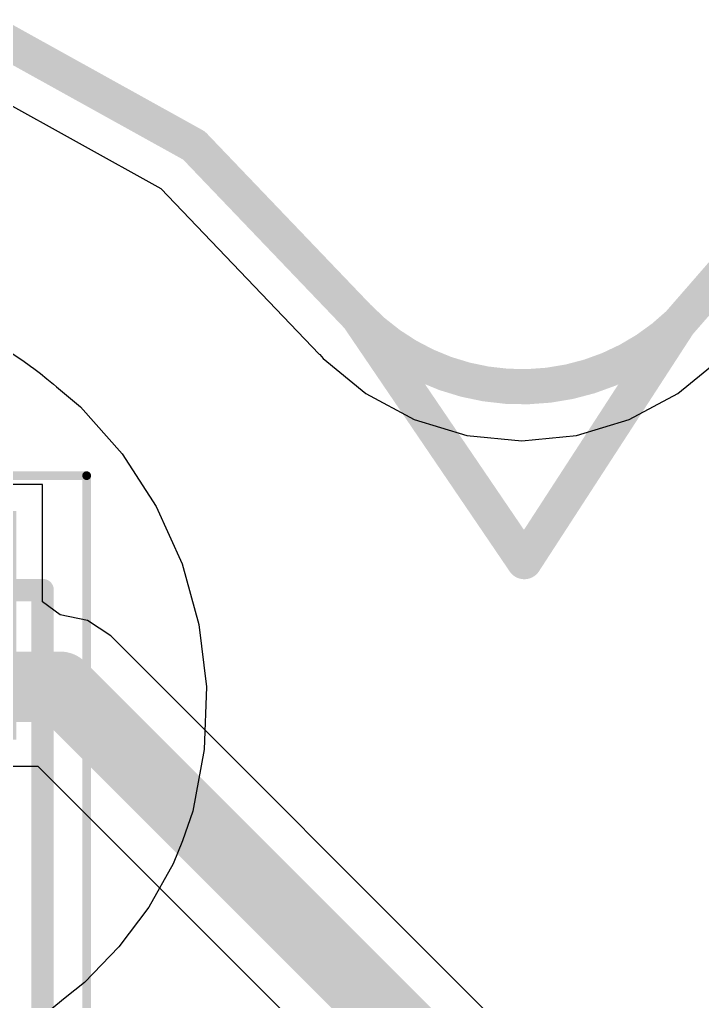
# Model space of a CAD drawing. Header units: inches. Extents: x -30 to 118, y 20 to 51.
# Drawn here: x 75.47 to 79.35, y 45.16 to 50.74 of the extents above; entities that cross this region are included whole.
import ezdxf

# ---------------------------------------------------------------- set-up
doc = ezdxf.new("R2010")
doc.units = ezdxf.units.IN
for name, color, linetype in [('Bottom 3D Body', 216, 'Continuous'), ('Bottom Courtyard', 56, 'Continuous'), ('Bottom Layer', 5, 'Continuous'), ('Bottom Overlay', 54, 'Continuous'), ('Bottom Paste', 16, 'Continuous'), ('Bottom Solder', 6, 'Continuous'), ('Keep-Out Layer', 6, 'Continuous'), ('Mechanical 1', 6, 'Continuous'), ('Top Layer', 1, 'Continuous'), ('Top Overlay', 2, 'Continuous')]:
    doc.layers.add(name, color=color, linetype=linetype)

# ---------------------------------------------------------------- blocks, each defined once
blk = doc.blocks.new('TRIM_TC33X_2_103E_B_601')
at = {"layer": 'Bottom Layer'}
for points in [[(-2.4, 1.6), (-1.2, 1.6), (-1.2, 0.4), (-2.4, 0.4)], [(0.7, -0.8), (0.7, 0.8), (2.2, 0.8), (2.2, -0.8)], [(-2.4, -0.4), (-1.2, -0.4), (-1.2, -1.6), (-2.4, -1.6)]]:
    blk.add_hatch(color=5, dxfattribs=at).paths.add_polyline_path(points)
at = {"layer": 'Bottom Paste'}
for points in [[(-2.4, 1.6), (-1.2, 1.6), (-1.2, 0.4), (-2.4, 0.4)], [(0.7, -0.8), (0.7, 0.8), (2.2, 0.8), (2.2, -0.8)], [(-2.4, -0.4), (-1.2, -0.4), (-1.2, -1.6), (-2.4, -1.6)]]:
    blk.add_hatch(color=16, dxfattribs=at).paths.add_polyline_path(points)
at = {"layer": 'Bottom Solder'}
for points in [[(-2.45, 1.65), (-1.15, 1.65), (-1.15, 0.35), (-2.45, 0.35)], [(0.65, -0.85), (0.65, 0.85), (2.25, 0.85), (2.25, -0.85)], [(-2.45, -0.35), (-1.15, -0.35), (-1.15, -1.65), (-2.45, -1.65)]]:
    blk.add_hatch(color=6, dxfattribs=at).paths.add_polyline_path(points)
at = {"layer": 'Bottom 3D Body'}
for points in [[(-2, -1.8, 0.127, 0.127, 0), (-2, 1.8, 0.127, 0.127, 0)], [(1.8, 1.8, 0.127, 0.127, 0), (-2, 1.8, 0.127, 0.127, 0)], [(1.8, -1.8, 0.127, 0.127, 0), (1.8, 1.8, 0.127, 0.127, 0)], [(1.8, -1.8, 0.127, 0.127, 0), (-2, -1.8, 0.127, 0.127, 0)]]:
    blk.add_lwpolyline(points, format="xyseb", dxfattribs=at)
for points in [[(-2.0318, 1.8, 0.0635, 0.0635, 1), (-1.9683, 1.8, 0.0635, 0.0635, 1)], [(-2.0318, 1.8, 0.0635, 0.0635, 1), (-1.9683, 1.8, 0.0635, 0.0635, 1)], [(1.7682, 1.8, 0.0635, 0.0635, 1), (1.8317, 1.8, 0.0635, 0.0635, 1)], [(1.7682, 1.8, 0.0635, 0.0635, 1), (1.8317, 1.8, 0.0635, 0.0635, 1)], [(-2.8257, -1.558, 0.24, 0.24, 1), (-3.0657, -1.558, 0.24, 0.24, 1)], [(-3.1257, -1.558, 0.12, 0.12, 1), (-3.0057, -1.558, 0.12, 0.12, 1)], [(-2.8857, -1.558, 0.12, 0.12, 1), (-2.7657, -1.558, 0.12, 0.12, 1)], [(-2.0318, -1.8, 0.0635, 0.0635, 1), (-1.9683, -1.8, 0.0635, 0.0635, 1)], [(-2.0318, -1.8, 0.0635, 0.0635, 1), (-1.9683, -1.8, 0.0635, 0.0635, 1)], [(1.7682, -1.8, 0.0635, 0.0635, 1), (1.8317, -1.8, 0.0635, 0.0635, 1)], [(1.7682, -1.8, 0.0635, 0.0635, 1), (1.8317, -1.8, 0.0635, 0.0635, 1)]]:
    blk.add_lwpolyline(points, format="xyseb", close=True, dxfattribs=at)
at = {"layer": 'Bottom Courtyard'}
for points in [[(-2.65, -2.05, 0.05, 0.05, 0), (-2.65, 2.05, 0.05, 0.05, 0)], [(2.45, 2.05, 0.05, 0.05, 0), (-2.65, 2.05, 0.05, 0.05, 0)], [(2.45, -2.05, 0.05, 0.05, 0), (2.45, 2.05, 0.05, 0.05, 0)], [(2.45, -2.05, 0.05, 0.05, 0), (-2.65, -2.05, 0.05, 0.05, 0)]]:
    blk.add_lwpolyline(points, format="xyseb", dxfattribs=at)
for points in [[(-2.6625, 2.05, 0.025, 0.025, 1), (-2.6375, 2.05, 0.025, 0.025, 1)], [(-2.6625, 2.05, 0.025, 0.025, 1), (-2.6375, 2.05, 0.025, 0.025, 1)], [(2.4375, 2.05, 0.025, 0.025, 1), (2.4625, 2.05, 0.025, 0.025, 1)], [(2.4375, 2.05, 0.025, 0.025, 1), (2.4625, 2.05, 0.025, 0.025, 1)], [(-2.6625, -2.05, 0.025, 0.025, 1), (-2.6375, -2.05, 0.025, 0.025, 1)], [(-2.6625, -2.05, 0.025, 0.025, 1), (-2.6375, -2.05, 0.025, 0.025, 1)], [(2.4375, -2.05, 0.025, 0.025, 1), (2.4625, -2.05, 0.025, 0.025, 1)], [(2.4375, -2.05, 0.025, 0.025, 1), (2.4625, -2.05, 0.025, 0.025, 1)]]:
    blk.add_lwpolyline(points, format="xyseb", close=True, dxfattribs=at)
at = {"layer": 'Bottom Overlay'}
for points in [[(1.8, 1.8, 0.127, 0.127, 0), (-0.85, 1.8, 0.127, 0.127, 0)], [(1.8, 1.2, 0.127, 0.127, 0), (1.8, 1.8, 0.127, 0.127, 0)], [(1.8, -1.8, 0.127, 0.127, 0), (1.8, -1.2, 0.127, 0.127, 0)], [(1.8, -1.8, 0.127, 0.127, 0), (-0.85, -1.8, 0.127, 0.127, 0)]]:
    blk.add_lwpolyline(points, format="xyseb", dxfattribs=at)
for points in [[(-0.8818, 1.8, 0.0635, 0.0635, 1), (-0.8183, 1.8, 0.0635, 0.0635, 1)], [(1.7682, 1.8, 0.0635, 0.0635, 1), (1.8317, 1.8, 0.0635, 0.0635, 1)], [(1.7682, 1.8, 0.0635, 0.0635, 1), (1.8317, 1.8, 0.0635, 0.0635, 1)], [(1.7682, 1.2, 0.0635, 0.0635, 1), (1.8317, 1.2, 0.0635, 0.0635, 1)], [(1.7682, -1.2, 0.0635, 0.0635, 1), (1.8317, -1.2, 0.0635, 0.0635, 1)], [(-2.8257, -1.558, 0.24, 0.24, 1), (-3.0657, -1.558, 0.24, 0.24, 1)], [(-3.1257, -1.558, 0.12, 0.12, 1), (-3.0057, -1.558, 0.12, 0.12, 1)], [(-2.8857, -1.558, 0.12, 0.12, 1), (-2.7657, -1.558, 0.12, 0.12, 1)], [(-0.8818, -1.8, 0.0635, 0.0635, 1), (-0.8183, -1.8, 0.0635, 0.0635, 1)], [(1.7682, -1.8, 0.0635, 0.0635, 1), (1.8317, -1.8, 0.0635, 0.0635, 1)], [(1.7682, -1.8, 0.0635, 0.0635, 1), (1.8317, -1.8, 0.0635, 0.0635, 1)]]:
    blk.add_lwpolyline(points, format="xyseb", close=True, dxfattribs=at)

msp = doc.modelspace()

# ---------------------------------------------------------------- linework, layer by layer
at = {"layer": 'Bottom Layer'}
for p, q in [((75.2384, 50.3533), (76.2712, 49.7806)), ((76.2712, 49.7806), (77.1715, 48.8399)), ((77.1715, 48.8399), (77.1749, 48.8375)), ((77.1749, 48.8375), (77.1936, 48.8147)), ((77.1936, 48.8147), (77.4355, 48.6162)), ((79.2091, 48.6162), (79.4253, 48.7936)), ((77.4355, 48.6162), (77.7114, 48.4687)), ((78.9331, 48.4687), (79.2091, 48.6162)), ((77.7114, 48.4687), (78.0109, 48.3779)), ((78.6337, 48.3779), (78.9331, 48.4687)), ((78.0109, 48.3779), (78.3223, 48.3472)), ((78.3223, 48.3472), (78.6337, 48.3779)), ((75.6, 48.1), (74, 48.1)), ((75.6, 47.4334), (75.6, 48.1)), ((75.6993, 47.3586), (75.6, 47.4334)), ((75.8553, 47.3275), (75.6993, 47.3586)), ((75.9876, 47.2391), (75.8553, 47.3275)), ((81.8268, 41.4), (75.9876, 47.2391)), ((74.5768, 46.5), (75.5732, 46.5)), ((75.5732, 46.5), (80.6059, 41.4673))]:
    msp.add_line(p, q, dxfattribs=at)
for points in [[(75.1493, 46.9507, 0.4, 0.4, 0), (75.6993, 46.9507, 0.4, 0.4, 0)], [(75.6993, 46.9507, 0.4, 0.4, 0), (81.9, 40.75, 0.4, 0.4, 0)]]:
    msp.add_lwpolyline(points, format="xyseb", dxfattribs=at)
msp.add_lwpolyline([(75.5993, 46.9507, 0.2, 0.2, 1), (75.7993, 46.9507, 0.2, 0.2, 1)], format="xyseb", close=True, dxfattribs=at)
msp.add_lwpolyline([(75.5993, 46.9507, 0.2, 0.2, 1), (75.7993, 46.9507, 0.2, 0.2, 1)], format="xyseb", close=True, dxfattribs=at)
at = {"layer": 'Keep-Out Layer'}
for points in [[(75.3507, 50.6408, 0.2, 0.2, 0), (76.4601, 50.0256, 0.2, 0.2, 0)], [(76.4601, 50.0256, 0.2, 0.2, 0), (77.3924, 49.0514, 0.2, 0.2, 0)], [(79.2143, 49.0136, 0.2, 0.2, 0), (79.9848, 49.8984, 0.2, 0.2, 0)], [(79.2143, 49.0136, 0.2, 0.2, -0.414214), (77.3924, 49.0514, 0.2, 0.2, 0)]]:
    msp.add_lwpolyline(points, format="xyseb", dxfattribs=at)
for points in [[(76.4101, 50.0256, 0.1, 0.1, 1), (76.5101, 50.0256, 0.1, 0.1, 1)], [(76.4101, 50.0256, 0.1, 0.1, 1), (76.5101, 50.0256, 0.1, 0.1, 1)], [(77.3424, 49.0514, 0.1, 0.1, 1), (77.4424, 49.0514, 0.1, 0.1, 1)], [(77.3424, 49.0514, 0.1, 0.1, 1), (77.4424, 49.0514, 0.1, 0.1, 1)], [(79.1643, 49.0136, 0.1, 0.1, 1), (79.2643, 49.0136, 0.1, 0.1, 1)], [(79.1643, 49.0136, 0.1, 0.1, 1), (79.2643, 49.0136, 0.1, 0.1, 1)]]:
    msp.add_lwpolyline(points, format="xyseb", close=True, dxfattribs=at)
at = {"layer": 'Mechanical 1'}
for points in [[(75.3507, 50.6408, 0.2, 0.2, 0), (76.4601, 50.0256, 0.2, 0.2, 0)], [(76.4601, 50.0256, 0.2, 0.2, 0), (77.3924, 49.0514, 0.2, 0.2, 0)], [(79.2143, 49.0136, 0.2, 0.2, 0), (79.9848, 49.8984, 0.2, 0.2, 0)], [(77.3924, 49.0514, 0.2, 0.2, 0), (78.3368, 47.6615, 0.2, 0.2, 0)], [(78.3368, 47.6615, 0.2, 0.2, 0), (79.1957, 48.9848, 0.2, 0.2, 0)], [(79.1957, 48.9848, 0.2, 0.2, 0), (79.2143, 49.0136, 0.2, 0.2, 0)]]:
    msp.add_lwpolyline(points, format="xyseb", dxfattribs=at)
for points in [[(76.4101, 50.0256, 0.1, 0.1, 1), (76.5101, 50.0256, 0.1, 0.1, 1)], [(76.4101, 50.0256, 0.1, 0.1, 1), (76.5101, 50.0256, 0.1, 0.1, 1)], [(77.3424, 49.0514, 0.1, 0.1, 1), (77.4424, 49.0514, 0.1, 0.1, 1)], [(77.3424, 49.0514, 0.1, 0.1, 1), (77.4424, 49.0514, 0.1, 0.1, 1)], [(79.1457, 48.9848, 0.1, 0.1, 1), (79.2457, 48.9848, 0.1, 0.1, 1)], [(79.1457, 48.9848, 0.1, 0.1, 1), (79.2457, 48.9848, 0.1, 0.1, 1)], [(79.1643, 49.0136, 0.1, 0.1, 1), (79.2643, 49.0136, 0.1, 0.1, 1)], [(79.1643, 49.0136, 0.1, 0.1, 1), (79.2643, 49.0136, 0.1, 0.1, 1)], [(78.2868, 47.6615, 0.1, 0.1, 1), (78.3868, 47.6615, 0.1, 0.1, 1)], [(78.2868, 47.6615, 0.1, 0.1, 1), (78.3868, 47.6615, 0.1, 0.1, 1)]]:
    msp.add_lwpolyline(points, format="xyseb", close=True, dxfattribs=at)
at = {"layer": 'Top Layer'}
for p, q in [((75.2384, 50.3533), (76.2712, 49.7806)), ((76.2712, 49.7806), (77.1715, 48.8399)), ((77.1715, 48.8399), (77.1749, 48.8375)), ((77.1749, 48.8375), (77.1936, 48.8147)), ((77.1936, 48.8147), (77.4355, 48.6162)), ((79.2091, 48.6162), (79.4253, 48.7936)), ((77.4355, 48.6162), (77.7114, 48.4687)), ((78.9331, 48.4687), (79.2091, 48.6162)), ((77.7114, 48.4687), (78.0109, 48.3779)), ((78.6337, 48.3779), (78.9331, 48.4687)), ((78.0109, 48.3779), (78.3223, 48.3472)), ((78.3223, 48.3472), (78.6337, 48.3779))]:
    msp.add_line(p, q, dxfattribs=at)
at = {"layer": 'Top Overlay'}
for p, q in [((75.3992, 48.8628), (75.4876, 48.8034)), ((75.4876, 48.8034), (75.5308, 48.7723)), ((75.5308, 48.7723), (75.5308, 48.7723)), ((75.5308, 48.7723), (75.55, 48.7585)), ((75.55, 48.7585), (75.5876, 48.7301)), ((75.5876, 48.7301), (75.6245, 48.7007)), ((75.6245, 48.7007), (75.6607, 48.6705)), ((75.6607, 48.6705), (75.6784, 48.655)), ((75.6784, 48.655), (75.8155, 48.5408)), ((75.8155, 48.5408), (76.0521, 48.2738)), ((76.0521, 48.2738), (76.2458, 47.9741)), ((76.2458, 47.9741), (76.392, 47.6486)), ((76.392, 47.6486), (76.4875, 47.3049)), ((76.4875, 47.3049), (76.5301, 46.9506)), ((76.5301, 46.9506), (76.5187, 46.594)), ((76.5187, 46.594), (76.4537, 46.2432)), ((76.4537, 46.2432), (76.3952, 46.0747)), ((76.3952, 46.0747), (76.3418, 45.9443)), ((76.3418, 45.9443), (76.2028, 45.6991)), ((76.2028, 45.6991), (76.0338, 45.4736)), ((76.0338, 45.4736), (75.8376, 45.2713)), ((75.8376, 45.2713), (75.7275, 45.1835)), ((75.7275, 45.1835), (75.6418, 45.1124)), ((75.7275, 45.1835), (75.7275, 45.1835))]:
    msp.add_line(p, q, dxfattribs=at)

# ---------------------------------------------------------------- block references
at = {"rotation": 270}
msp.add_blockref('TRIM_TC33X_2_103E_B_601', (73.8, 45.5), dxfattribs=at)

doc.saveas('drawing.dxf')
